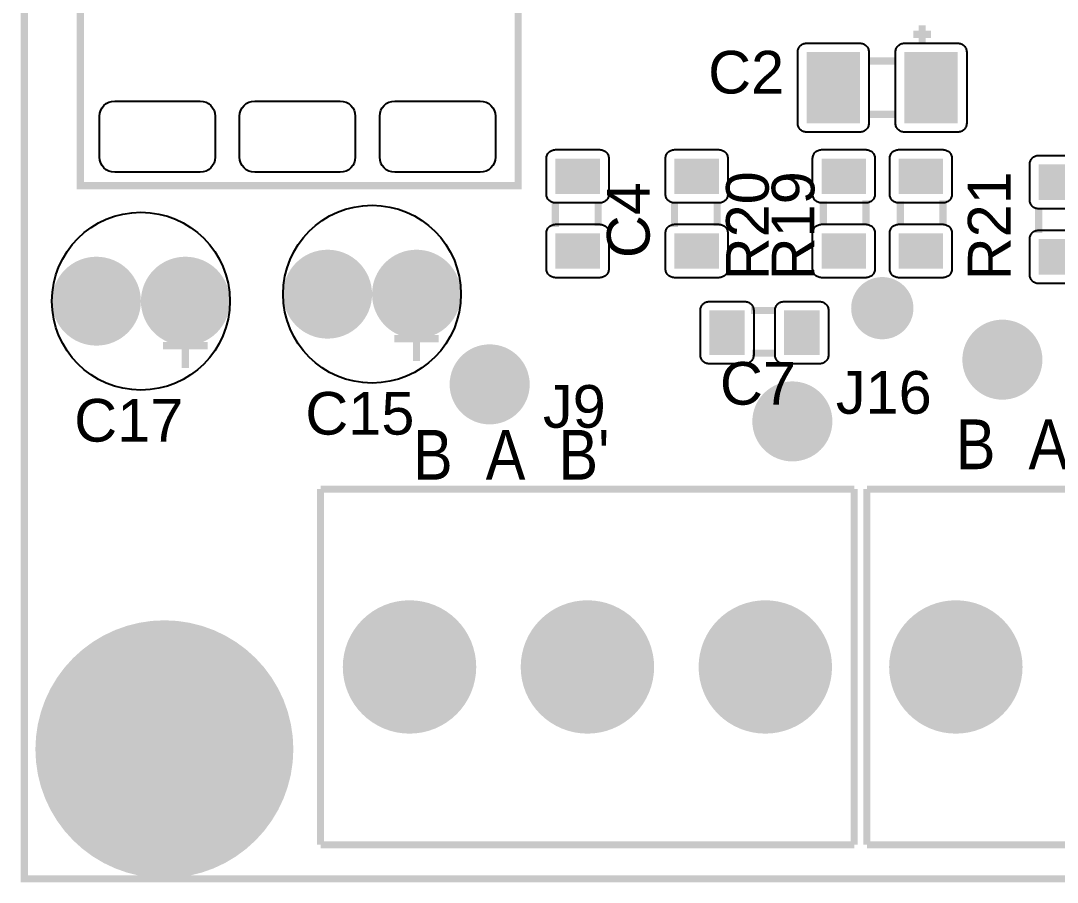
# Model space of a CAD drawing. Header units: inches. Extents: x -2.66 to 2.66, y -1.71 to 1.71.
# Drawn here: x -2.663 to -1.498, y -1.708 to -0.739 of the extents above; entities that cross this region are included whole.
import ezdxf

# ---------------------------------------------------------------- set-up
doc = ezdxf.new("R2010")
doc.units = ezdxf.units.IN
doc.layers.get('0').update_dxf_attribs({"linetype": 'CONTINUOUS'})

# ---------------------------------------------------------------- blocks, each defined once
blk = doc.blocks.new('RPAD')
blk.add_trace([(-0.5, -0.5), (-0.5, 0.5), (0.5, -0.5), (0.5, 0.5)])
blk = doc.blocks.new('EPAD')
at = {"const_width": 0.5}
blk.add_lwpolyline([(-0.25, 0, 1), (0.25, 0, 1)], format="xyb", close=True, dxfattribs=at)

msp = doc.modelspace()

# ---------------------------------------------------------------- linework, layer by layer
at = {"const_width": 0.008}
for points in [[(-2.658795, -1.704157), (2.658795, -1.704157), (2.658795, 1.704157), (-2.658795, 1.704157), (-2.658795, -1.704157)], [(-2.658795, -1.704157), (2.658795, -1.704157), (2.658795, 1.704157), (-2.658795, 1.704157), (-2.658795, -1.704157)], [(-2.658795, -1.704157), (2.658795, -1.704157), (2.658795, 1.704157), (-2.658795, 1.704157), (-2.658795, -1.704157)], [(-2.595803, -0.92463), (-2.103677, -0.92463), (-2.103677, 0.000567), (-2.595803, 0.000567), (-2.595803, -0.92463)], [(-2.595803, -0.92463), (-2.103677, -0.92463), (-2.103677, 0.000567), (-2.595803, 0.000567), (-2.595803, -0.92463)], [(-2.595803, -0.92463), (-2.103677, -0.92463), (-2.103677, 0.000567), (-2.595803, 0.000567), (-2.595803, -0.92463)], [(-1.649346, -0.744394), (-1.649346, -0.764394)], [(-1.649346, -0.744394), (-1.649346, -0.764394)], [(-1.649346, -0.744394), (-1.649346, -0.764394)], [(-1.659346, -0.754394), (-1.639346, -0.754394)], [(-1.659346, -0.754394), (-1.639346, -0.754394)], [(-1.659346, -0.754394), (-1.639346, -0.754394)], [(-1.709346, -0.784394), (-1.679346, -0.784394)], [(-1.709346, -0.784394), (-1.679346, -0.784394)], [(-1.709346, -0.784394), (-1.679346, -0.784394)], [(-1.709346, -0.844394), (-1.679346, -0.844394)], [(-1.709346, -0.844394), (-1.679346, -0.844394)], [(-1.709346, -0.844394), (-1.679346, -0.844394)], [(-2.061748, -0.943126), (-2.061748, -0.971126)], [(-2.061748, -0.943126), (-2.061748, -0.971126)], [(-2.061748, -0.943126), (-2.061748, -0.971126)], [(-2.013748, -0.943126), (-2.013748, -0.970126)], [(-2.013748, -0.943126), (-2.013748, -0.970126)], [(-2.013748, -0.943126), (-2.013748, -0.970126)], [(-1.92789, -0.943126), (-1.92789, -0.971126)], [(-1.92789, -0.943126), (-1.92789, -0.971126)], [(-1.92789, -0.943126), (-1.92789, -0.971126)], [(-1.87989, -0.943126), (-1.87989, -0.970126)], [(-1.87989, -0.943126), (-1.87989, -0.970126)], [(-1.87989, -0.943126), (-1.87989, -0.970126)], [(-1.760535, -0.969126), (-1.760535, -0.942126)], [(-1.760535, -0.969126), (-1.760535, -0.942126)], [(-1.760535, -0.969126), (-1.760535, -0.942126)], [(-1.712535, -0.969126), (-1.712535, -0.941126)], [(-1.712535, -0.969126), (-1.712535, -0.941126)], [(-1.712535, -0.969126), (-1.712535, -0.941126)], [(-1.673921, -0.969126), (-1.673921, -0.942126)], [(-1.673921, -0.969126), (-1.673921, -0.942126)], [(-1.673921, -0.969126), (-1.673921, -0.942126)], [(-1.625921, -0.969126), (-1.625921, -0.941126)], [(-1.625921, -0.969126), (-1.625921, -0.941126)], [(-1.625921, -0.969126), (-1.625921, -0.941126)], [(-1.518441, -0.949693), (-1.518441, -0.977693)], [(-1.518441, -0.949693), (-1.518441, -0.977693)], [(-1.518441, -0.949693), (-1.518441, -0.977693)], [(-2.21785, -1.121677), (-2.21785, -1.071677)], [(-2.21785, -1.121677), (-2.21785, -1.071677)], [(-2.21785, -1.121677), (-2.21785, -1.071677)], [(-1.81378, -1.064984), (-1.84178, -1.064984)], [(-1.81378, -1.064984), (-1.84178, -1.064984)], [(-1.81378, -1.064984), (-1.84178, -1.064984)], [(-2.477693, -1.129551), (-2.477693, -1.079551)], [(-2.477693, -1.129551), (-2.477693, -1.079551)], [(-2.477693, -1.129551), (-2.477693, -1.079551)], [(-2.19285, -1.096677), (-2.24285, -1.096677)], [(-2.19285, -1.096677), (-2.24285, -1.096677)], [(-2.19285, -1.096677), (-2.24285, -1.096677)], [(-2.452693, -1.104551), (-2.502693, -1.104551)], [(-2.452693, -1.104551), (-2.502693, -1.104551)], [(-2.452693, -1.104551), (-2.502693, -1.104551)], [(-1.81378, -1.112984), (-1.84078, -1.112984)], [(-1.81378, -1.112984), (-1.84078, -1.112984)], [(-1.81378, -1.112984), (-1.84078, -1.112984)], [(-2.325724, -1.265969), (-2.325724, -1.665969)], [(-1.725724, -1.265969), (-2.325724, -1.265969)], [(-2.325724, -1.265969), (-2.325724, -1.665969)], [(-1.725724, -1.265969), (-2.325724, -1.265969)], [(-2.325724, -1.265969), (-2.325724, -1.665969)], [(-1.725724, -1.265969), (-2.325724, -1.265969)], [(-1.725724, -1.265969), (-1.725724, -1.665969)], [(-1.725724, -1.265969), (-1.725724, -1.665969)], [(-1.725724, -1.265969), (-1.725724, -1.665969)], [(-1.711551, -1.265969), (-1.711551, -1.665969)], [(-1.111551, -1.265969), (-1.711551, -1.265969)], [(-1.711551, -1.265969), (-1.711551, -1.665969)], [(-1.111551, -1.265969), (-1.711551, -1.265969)], [(-1.711551, -1.265969), (-1.711551, -1.665969)], [(-1.111551, -1.265969), (-1.711551, -1.265969)], [(-2.325724, -1.665969), (-1.725724, -1.665969)], [(-2.325724, -1.665969), (-1.725724, -1.665969)], [(-2.325724, -1.665969), (-1.725724, -1.665969)], [(-1.711551, -1.665969), (-1.111551, -1.665969)], [(-1.711551, -1.665969), (-1.111551, -1.665969)], [(-1.711551, -1.665969), (-1.111551, -1.665969)]]:
    msp.add_lwpolyline(points, dxfattribs=at)
for points in [[(-1.779346, -0.764394), (-1.719346, -0.764394), (-1.718307, -0.764444), (-1.717302, -0.764593), (-1.716335, -0.764835), (-1.715411, -0.765165), (-1.714535, -0.76558), (-1.713711, -0.766075), (-1.712943, -0.766644), (-1.712237, -0.767284), (-1.711597, -0.767991), (-1.711028, -0.768758), (-1.710533, -0.769582), (-1.710118, -0.770458), (-1.709787, -0.771382), (-1.709545, -0.772349), (-1.709397, -0.773354), (-1.709346, -0.774394), (-1.709346, -0.854394), (-1.709397, -0.855433), (-1.709545, -0.856438), (-1.709787, -0.857405), (-1.710118, -0.858329), (-1.710533, -0.859206), (-1.711028, -0.86003), (-1.711597, -0.860797), (-1.712237, -0.861503), (-1.712943, -0.862143), (-1.713711, -0.862713), (-1.714535, -0.863207), (-1.715411, -0.863622), (-1.716335, -0.863953), (-1.717302, -0.864195), (-1.718307, -0.864343), (-1.719346, -0.864394), (-1.779346, -0.864394), (-1.780386, -0.864343), (-1.781391, -0.864195), (-1.782358, -0.863953), (-1.783282, -0.863622), (-1.784158, -0.863207), (-1.784982, -0.862713), (-1.78575, -0.862143), (-1.786456, -0.861503), (-1.787096, -0.860797), (-1.787665, -0.86003), (-1.78816, -0.859206), (-1.788575, -0.858329), (-1.788906, -0.857405), (-1.789148, -0.856438), (-1.789296, -0.855433), (-1.789346, -0.854394), (-1.789346, -0.774394), (-1.789296, -0.773354), (-1.789148, -0.772349), (-1.788906, -0.771382), (-1.788575, -0.770458), (-1.78816, -0.769582), (-1.787665, -0.768758), (-1.787096, -0.767991), (-1.786456, -0.767284), (-1.78575, -0.766644), (-1.784982, -0.766075), (-1.784158, -0.76558), (-1.783282, -0.765165), (-1.782358, -0.764835), (-1.781391, -0.764593), (-1.780386, -0.764444), (-1.779346, -0.764394)], [(-1.669346, -0.764394), (-1.609346, -0.764394), (-1.608307, -0.764444), (-1.607302, -0.764593), (-1.606335, -0.764835), (-1.605411, -0.765165), (-1.604535, -0.76558), (-1.603711, -0.766075), (-1.602943, -0.766644), (-1.602237, -0.767284), (-1.601597, -0.767991), (-1.601028, -0.768758), (-1.600533, -0.769582), (-1.600118, -0.770458), (-1.599787, -0.771382), (-1.599545, -0.772349), (-1.599397, -0.773354), (-1.599346, -0.774394), (-1.599346, -0.854394), (-1.599397, -0.855433), (-1.599545, -0.856438), (-1.599787, -0.857405), (-1.600118, -0.858329), (-1.600533, -0.859206), (-1.601028, -0.86003), (-1.601597, -0.860797), (-1.602237, -0.861503), (-1.602943, -0.862143), (-1.603711, -0.862713), (-1.604535, -0.863207), (-1.605411, -0.863622), (-1.606335, -0.863953), (-1.607302, -0.864195), (-1.608307, -0.864343), (-1.609346, -0.864394), (-1.669346, -0.864394), (-1.670386, -0.864343), (-1.671391, -0.864195), (-1.672358, -0.863953), (-1.673282, -0.863622), (-1.674158, -0.863207), (-1.674982, -0.862713), (-1.67575, -0.862143), (-1.676456, -0.861503), (-1.677096, -0.860797), (-1.677665, -0.86003), (-1.67816, -0.859206), (-1.678575, -0.858329), (-1.678906, -0.857405), (-1.679148, -0.856438), (-1.679296, -0.855433), (-1.679346, -0.854394), (-1.679346, -0.774394), (-1.679296, -0.773354), (-1.679148, -0.772349), (-1.678906, -0.771382), (-1.678575, -0.770458), (-1.67816, -0.769582), (-1.677665, -0.768758), (-1.677096, -0.767991), (-1.676456, -0.767284), (-1.67575, -0.766644), (-1.674982, -0.766075), (-1.674158, -0.76558), (-1.673282, -0.765165), (-1.672358, -0.764835), (-1.671391, -0.764593), (-1.670386, -0.764444), (-1.669346, -0.764394)], [(-2.444189, -0.846512), (-2.444189, -0.892512), (-2.444527, -0.895988), (-2.4455, -0.899202), (-2.447046, -0.902093), (-2.449103, -0.904598), (-2.451608, -0.906654), (-2.454499, -0.9082), (-2.457713, -0.909174), (-2.461189, -0.909512), (-2.557189, -0.909512), (-2.560665, -0.909174), (-2.563879, -0.9082), (-2.56677, -0.906654), (-2.569275, -0.904598), (-2.571331, -0.902093), (-2.572878, -0.899202), (-2.573851, -0.895988), (-2.574189, -0.892512), (-2.574189, -0.846512), (-2.573851, -0.843036), (-2.572878, -0.839822), (-2.571331, -0.836931), (-2.569275, -0.834426), (-2.56677, -0.832369), (-2.563879, -0.830823), (-2.560665, -0.82985), (-2.557189, -0.829512), (-2.461189, -0.829512), (-2.457713, -0.82985), (-2.454499, -0.830823), (-2.451608, -0.832369), (-2.449103, -0.834426), (-2.447046, -0.836931), (-2.4455, -0.839822), (-2.444527, -0.843036), (-2.444189, -0.846512)], [(-2.286709, -0.846512), (-2.286709, -0.892512), (-2.287047, -0.895988), (-2.28802, -0.899202), (-2.289566, -0.902093), (-2.291623, -0.904598), (-2.294128, -0.906654), (-2.297019, -0.9082), (-2.300233, -0.909174), (-2.303709, -0.909512), (-2.399709, -0.909512), (-2.403185, -0.909174), (-2.406399, -0.9082), (-2.40929, -0.906654), (-2.411794, -0.904598), (-2.413851, -0.902093), (-2.415397, -0.899202), (-2.41637, -0.895988), (-2.416709, -0.892512), (-2.416709, -0.846512), (-2.41637, -0.843036), (-2.415397, -0.839822), (-2.413851, -0.836931), (-2.411794, -0.834426), (-2.40929, -0.832369), (-2.406399, -0.830823), (-2.403185, -0.82985), (-2.399709, -0.829512), (-2.303709, -0.829512), (-2.300233, -0.82985), (-2.297019, -0.830823), (-2.294128, -0.832369), (-2.291623, -0.834426), (-2.289566, -0.836931), (-2.28802, -0.839822), (-2.287047, -0.843036), (-2.286709, -0.846512)], [(-2.129228, -0.846512), (-2.129228, -0.892512), (-2.129567, -0.895988), (-2.13054, -0.899202), (-2.132086, -0.902093), (-2.134143, -0.904598), (-2.136647, -0.906654), (-2.139538, -0.9082), (-2.142752, -0.909174), (-2.146228, -0.909512), (-2.242228, -0.909512), (-2.245704, -0.909174), (-2.248919, -0.9082), (-2.251809, -0.906654), (-2.254314, -0.904598), (-2.256371, -0.902093), (-2.257917, -0.899202), (-2.25889, -0.895988), (-2.259228, -0.892512), (-2.259228, -0.846512), (-2.25889, -0.843036), (-2.257917, -0.839822), (-2.256371, -0.836931), (-2.254314, -0.834426), (-2.251809, -0.832369), (-2.248919, -0.830823), (-2.245704, -0.82985), (-2.242228, -0.829512), (-2.146228, -0.829512), (-2.142752, -0.82985), (-2.139538, -0.830823), (-2.136647, -0.832369), (-2.134143, -0.834426), (-2.132086, -0.836931), (-2.13054, -0.839822), (-2.129567, -0.843036), (-2.129228, -0.846512)], [(-2.001748, -0.894126), (-2.001748, -0.934126), (-2.001798, -0.935165), (-2.001947, -0.93617), (-2.002189, -0.937137), (-2.00252, -0.938061), (-2.002934, -0.938938), (-2.003429, -0.939762), (-2.003998, -0.94053), (-2.004639, -0.941235), (-2.005345, -0.941876), (-2.006112, -0.942445), (-2.006936, -0.942939), (-2.007813, -0.943354), (-2.008737, -0.943685), (-2.009704, -0.943927), (-2.010709, -0.944076), (-2.011748, -0.944126), (-2.061748, -0.944126), (-2.062787, -0.944076), (-2.063793, -0.943927), (-2.064759, -0.943685), (-2.065683, -0.943354), (-2.06656, -0.942939), (-2.067384, -0.942445), (-2.068151, -0.941876), (-2.068857, -0.941235), (-2.069498, -0.94053), (-2.070067, -0.939762), (-2.070562, -0.938938), (-2.070976, -0.938061), (-2.071307, -0.937137), (-2.071549, -0.93617), (-2.071698, -0.935165), (-2.071748, -0.934126), (-2.071748, -0.894126), (-2.071698, -0.893087), (-2.071549, -0.892081), (-2.071307, -0.891115), (-2.070976, -0.890191), (-2.070562, -0.889314), (-2.070067, -0.88849), (-2.069498, -0.887722), (-2.068857, -0.887017), (-2.068151, -0.886376), (-2.067384, -0.885807), (-2.06656, -0.885313), (-2.065683, -0.884898), (-2.064759, -0.884567), (-2.063793, -0.884325), (-2.062787, -0.884176), (-2.061748, -0.884126), (-2.011748, -0.884126), (-2.010709, -0.884176), (-2.009704, -0.884325), (-2.008737, -0.884567), (-2.007813, -0.884898), (-2.006936, -0.885313), (-2.006112, -0.885807), (-2.005345, -0.886376), (-2.004639, -0.887017), (-2.003998, -0.887722), (-2.003429, -0.88849), (-2.002934, -0.889314), (-2.00252, -0.890191), (-2.002189, -0.891115), (-2.001947, -0.892081), (-2.001798, -0.893087), (-2.001748, -0.894126)], [(-1.86789, -0.894126), (-1.86789, -0.934126), (-1.86794, -0.935165), (-1.868089, -0.93617), (-1.868331, -0.937137), (-1.868661, -0.938061), (-1.869076, -0.938938), (-1.869571, -0.939762), (-1.87014, -0.94053), (-1.87078, -0.941235), (-1.871487, -0.941876), (-1.872254, -0.942445), (-1.873078, -0.942939), (-1.873954, -0.943354), (-1.874878, -0.943685), (-1.875845, -0.943927), (-1.87685, -0.944076), (-1.87789, -0.944126), (-1.92789, -0.944126), (-1.928929, -0.944076), (-1.929934, -0.943927), (-1.930901, -0.943685), (-1.931825, -0.943354), (-1.932702, -0.942939), (-1.933526, -0.942445), (-1.934293, -0.941876), (-1.934999, -0.941235), (-1.935639, -0.94053), (-1.936209, -0.939762), (-1.936704, -0.938938), (-1.937118, -0.938061), (-1.937449, -0.937137), (-1.937691, -0.93617), (-1.937839, -0.935165), (-1.93789, -0.934126), (-1.93789, -0.894126), (-1.937839, -0.893087), (-1.937691, -0.892081), (-1.937449, -0.891115), (-1.937118, -0.890191), (-1.936704, -0.889314), (-1.936209, -0.88849), (-1.935639, -0.887722), (-1.934999, -0.887017), (-1.934293, -0.886376), (-1.933526, -0.885807), (-1.932702, -0.885313), (-1.931825, -0.884898), (-1.930901, -0.884567), (-1.929934, -0.884325), (-1.928929, -0.884176), (-1.92789, -0.884126), (-1.87789, -0.884126), (-1.87685, -0.884176), (-1.875845, -0.884325), (-1.874878, -0.884567), (-1.873954, -0.884898), (-1.873078, -0.885313), (-1.872254, -0.885807), (-1.871487, -0.886376), (-1.87078, -0.887017), (-1.87014, -0.887722), (-1.869571, -0.88849), (-1.869076, -0.889314), (-1.868661, -0.890191), (-1.868331, -0.891115), (-1.868089, -0.892081), (-1.86794, -0.893087), (-1.86789, -0.894126)], [(-1.772535, -0.934126), (-1.772535, -0.894126), (-1.772485, -0.893087), (-1.772337, -0.892081), (-1.772094, -0.891115), (-1.771764, -0.890191), (-1.771349, -0.889314), (-1.770854, -0.88849), (-1.770285, -0.887722), (-1.769645, -0.887017), (-1.768939, -0.886376), (-1.768171, -0.885807), (-1.767347, -0.885313), (-1.766471, -0.884898), (-1.765547, -0.884567), (-1.76458, -0.884325), (-1.763575, -0.884176), (-1.762535, -0.884126), (-1.712535, -0.884126), (-1.711496, -0.884176), (-1.710491, -0.884325), (-1.709524, -0.884567), (-1.7086, -0.884898), (-1.707724, -0.885313), (-1.7069, -0.885807), (-1.706132, -0.886376), (-1.705426, -0.887017), (-1.704786, -0.887722), (-1.704217, -0.88849), (-1.703722, -0.889314), (-1.703307, -0.890191), (-1.702976, -0.891115), (-1.702734, -0.892081), (-1.702586, -0.893087), (-1.702535, -0.894126), (-1.702535, -0.934126), (-1.702586, -0.935165), (-1.702734, -0.93617), (-1.702976, -0.937137), (-1.703307, -0.938061), (-1.703722, -0.938938), (-1.704217, -0.939762), (-1.704786, -0.94053), (-1.705426, -0.941235), (-1.706132, -0.941876), (-1.7069, -0.942445), (-1.707724, -0.942939), (-1.7086, -0.943354), (-1.709524, -0.943685), (-1.710491, -0.943927), (-1.711496, -0.944076), (-1.712535, -0.944126), (-1.762535, -0.944126), (-1.763575, -0.944076), (-1.76458, -0.943927), (-1.765547, -0.943685), (-1.766471, -0.943354), (-1.767347, -0.942939), (-1.768171, -0.942445), (-1.768939, -0.941876), (-1.769645, -0.941235), (-1.770285, -0.94053), (-1.770854, -0.939762), (-1.771349, -0.938938), (-1.771764, -0.938061), (-1.772094, -0.937137), (-1.772337, -0.93617), (-1.772485, -0.935165), (-1.772535, -0.934126)], [(-1.685921, -0.934126), (-1.685921, -0.894126), (-1.685871, -0.893087), (-1.685722, -0.892081), (-1.68548, -0.891115), (-1.68515, -0.890191), (-1.684735, -0.889314), (-1.68424, -0.88849), (-1.683671, -0.887722), (-1.683031, -0.887017), (-1.682324, -0.886376), (-1.681557, -0.885807), (-1.680733, -0.885313), (-1.679857, -0.884898), (-1.678933, -0.884567), (-1.677966, -0.884325), (-1.676961, -0.884176), (-1.675921, -0.884126), (-1.625921, -0.884126), (-1.624882, -0.884176), (-1.623877, -0.884325), (-1.62291, -0.884567), (-1.621986, -0.884898), (-1.621109, -0.885313), (-1.620285, -0.885807), (-1.619518, -0.886376), (-1.618812, -0.887017), (-1.618172, -0.887722), (-1.617602, -0.88849), (-1.617107, -0.889314), (-1.616693, -0.890191), (-1.616362, -0.891115), (-1.61612, -0.892081), (-1.615972, -0.893087), (-1.615921, -0.894126), (-1.615921, -0.934126), (-1.615972, -0.935165), (-1.61612, -0.93617), (-1.616362, -0.937137), (-1.616693, -0.938061), (-1.617107, -0.938938), (-1.617602, -0.939762), (-1.618172, -0.94053), (-1.618812, -0.941235), (-1.619518, -0.941876), (-1.620285, -0.942445), (-1.621109, -0.942939), (-1.621986, -0.943354), (-1.62291, -0.943685), (-1.623877, -0.943927), (-1.624882, -0.944076), (-1.625921, -0.944126), (-1.675921, -0.944126), (-1.676961, -0.944076), (-1.677966, -0.943927), (-1.678933, -0.943685), (-1.679857, -0.943354), (-1.680733, -0.942939), (-1.681557, -0.942445), (-1.682324, -0.941876), (-1.683031, -0.941235), (-1.683671, -0.94053), (-1.68424, -0.939762), (-1.684735, -0.938938), (-1.68515, -0.938061), (-1.68548, -0.937137), (-1.685722, -0.93617), (-1.685871, -0.935165), (-1.685921, -0.934126)], [(-2.001748, -0.978126), (-2.001748, -1.018126), (-2.001798, -1.019165), (-2.001947, -1.02017), (-2.002189, -1.021137), (-2.00252, -1.022061), (-2.002934, -1.022938), (-2.003429, -1.023762), (-2.003998, -1.02453), (-2.004639, -1.025235), (-2.005345, -1.025876), (-2.006112, -1.026445), (-2.006936, -1.026939), (-2.007813, -1.027354), (-2.008737, -1.027685), (-2.009704, -1.027927), (-2.010709, -1.028076), (-2.011748, -1.028126), (-2.061748, -1.028126), (-2.062787, -1.028076), (-2.063793, -1.027927), (-2.064759, -1.027685), (-2.065683, -1.027354), (-2.06656, -1.026939), (-2.067384, -1.026445), (-2.068151, -1.025876), (-2.068857, -1.025235), (-2.069498, -1.02453), (-2.070067, -1.023762), (-2.070562, -1.022938), (-2.070976, -1.022061), (-2.071307, -1.021137), (-2.071549, -1.02017), (-2.071698, -1.019165), (-2.071748, -1.018126), (-2.071748, -0.978126), (-2.071698, -0.977087), (-2.071549, -0.976081), (-2.071307, -0.975115), (-2.070976, -0.974191), (-2.070562, -0.973314), (-2.070067, -0.97249), (-2.069498, -0.971722), (-2.068857, -0.971017), (-2.068151, -0.970376), (-2.067384, -0.969807), (-2.06656, -0.969313), (-2.065683, -0.968898), (-2.064759, -0.968567), (-2.063793, -0.968325), (-2.062787, -0.968176), (-2.061748, -0.968126), (-2.011748, -0.968126), (-2.010709, -0.968176), (-2.009704, -0.968325), (-2.008737, -0.968567), (-2.007813, -0.968898), (-2.006936, -0.969313), (-2.006112, -0.969807), (-2.005345, -0.970376), (-2.004639, -0.971017), (-2.003998, -0.971722), (-2.003429, -0.97249), (-2.002934, -0.973314), (-2.00252, -0.974191), (-2.002189, -0.975115), (-2.001947, -0.976081), (-2.001798, -0.977087), (-2.001748, -0.978126)], [(-1.86789, -0.978126), (-1.86789, -1.018126), (-1.86794, -1.019165), (-1.868089, -1.02017), (-1.868331, -1.021137), (-1.868661, -1.022061), (-1.869076, -1.022938), (-1.869571, -1.023762), (-1.87014, -1.02453), (-1.87078, -1.025235), (-1.871487, -1.025876), (-1.872254, -1.026445), (-1.873078, -1.026939), (-1.873954, -1.027354), (-1.874878, -1.027685), (-1.875845, -1.027927), (-1.87685, -1.028076), (-1.87789, -1.028126), (-1.92789, -1.028126), (-1.928929, -1.028076), (-1.929934, -1.027927), (-1.930901, -1.027685), (-1.931825, -1.027354), (-1.932702, -1.026939), (-1.933526, -1.026445), (-1.934293, -1.025876), (-1.934999, -1.025235), (-1.935639, -1.02453), (-1.936209, -1.023762), (-1.936704, -1.022938), (-1.937118, -1.022061), (-1.937449, -1.021137), (-1.937691, -1.02017), (-1.937839, -1.019165), (-1.93789, -1.018126), (-1.93789, -0.978126), (-1.937839, -0.977087), (-1.937691, -0.976081), (-1.937449, -0.975115), (-1.937118, -0.974191), (-1.936704, -0.973314), (-1.936209, -0.97249), (-1.935639, -0.971722), (-1.934999, -0.971017), (-1.934293, -0.970376), (-1.933526, -0.969807), (-1.932702, -0.969313), (-1.931825, -0.968898), (-1.930901, -0.968567), (-1.929934, -0.968325), (-1.928929, -0.968176), (-1.92789, -0.968126), (-1.87789, -0.968126), (-1.87685, -0.968176), (-1.875845, -0.968325), (-1.874878, -0.968567), (-1.873954, -0.968898), (-1.873078, -0.969313), (-1.872254, -0.969807), (-1.871487, -0.970376), (-1.87078, -0.971017), (-1.87014, -0.971722), (-1.869571, -0.97249), (-1.869076, -0.973314), (-1.868661, -0.974191), (-1.868331, -0.975115), (-1.868089, -0.976081), (-1.86794, -0.977087), (-1.86789, -0.978126)], [(-1.772535, -1.018126), (-1.772535, -0.978126), (-1.772485, -0.977087), (-1.772337, -0.976081), (-1.772094, -0.975115), (-1.771764, -0.974191), (-1.771349, -0.973314), (-1.770854, -0.97249), (-1.770285, -0.971722), (-1.769645, -0.971017), (-1.768939, -0.970376), (-1.768171, -0.969807), (-1.767347, -0.969313), (-1.766471, -0.968898), (-1.765547, -0.968567), (-1.76458, -0.968325), (-1.763575, -0.968176), (-1.762535, -0.968126), (-1.712535, -0.968126), (-1.711496, -0.968176), (-1.710491, -0.968325), (-1.709524, -0.968567), (-1.7086, -0.968898), (-1.707724, -0.969313), (-1.7069, -0.969807), (-1.706132, -0.970376), (-1.705426, -0.971017), (-1.704786, -0.971722), (-1.704217, -0.97249), (-1.703722, -0.973314), (-1.703307, -0.974191), (-1.702976, -0.975115), (-1.702734, -0.976081), (-1.702586, -0.977087), (-1.702535, -0.978126), (-1.702535, -1.018126), (-1.702586, -1.019165), (-1.702734, -1.02017), (-1.702976, -1.021137), (-1.703307, -1.022061), (-1.703722, -1.022938), (-1.704217, -1.023762), (-1.704786, -1.02453), (-1.705426, -1.025235), (-1.706132, -1.025876), (-1.7069, -1.026445), (-1.707724, -1.026939), (-1.7086, -1.027354), (-1.709524, -1.027685), (-1.710491, -1.027927), (-1.711496, -1.028076), (-1.712535, -1.028126), (-1.762535, -1.028126), (-1.763575, -1.028076), (-1.76458, -1.027927), (-1.765547, -1.027685), (-1.766471, -1.027354), (-1.767347, -1.026939), (-1.768171, -1.026445), (-1.768939, -1.025876), (-1.769645, -1.025235), (-1.770285, -1.02453), (-1.770854, -1.023762), (-1.771349, -1.022938), (-1.771764, -1.022061), (-1.772094, -1.021137), (-1.772337, -1.02017), (-1.772485, -1.019165), (-1.772535, -1.018126)], [(-1.685921, -1.018126), (-1.685921, -0.978126), (-1.685871, -0.977087), (-1.685722, -0.976081), (-1.68548, -0.975115), (-1.68515, -0.974191), (-1.684735, -0.973314), (-1.68424, -0.97249), (-1.683671, -0.971722), (-1.683031, -0.971017), (-1.682324, -0.970376), (-1.681557, -0.969807), (-1.680733, -0.969313), (-1.679857, -0.968898), (-1.678933, -0.968567), (-1.677966, -0.968325), (-1.676961, -0.968176), (-1.675921, -0.968126), (-1.625921, -0.968126), (-1.624882, -0.968176), (-1.623877, -0.968325), (-1.62291, -0.968567), (-1.621986, -0.968898), (-1.621109, -0.969313), (-1.620285, -0.969807), (-1.619518, -0.970376), (-1.618812, -0.971017), (-1.618172, -0.971722), (-1.617602, -0.97249), (-1.617107, -0.973314), (-1.616693, -0.974191), (-1.616362, -0.975115), (-1.61612, -0.976081), (-1.615972, -0.977087), (-1.615921, -0.978126), (-1.615921, -1.018126), (-1.615972, -1.019165), (-1.61612, -1.02017), (-1.616362, -1.021137), (-1.616693, -1.022061), (-1.617107, -1.022938), (-1.617602, -1.023762), (-1.618172, -1.02453), (-1.618812, -1.025235), (-1.619518, -1.025876), (-1.620285, -1.026445), (-1.621109, -1.026939), (-1.621986, -1.027354), (-1.62291, -1.027685), (-1.623877, -1.027927), (-1.624882, -1.028076), (-1.625921, -1.028126), (-1.675921, -1.028126), (-1.676961, -1.028076), (-1.677966, -1.027927), (-1.678933, -1.027685), (-1.679857, -1.027354), (-1.680733, -1.026939), (-1.681557, -1.026445), (-1.682324, -1.025876), (-1.683031, -1.025235), (-1.683671, -1.02453), (-1.68424, -1.023762), (-1.684735, -1.022938), (-1.68515, -1.022061), (-1.68548, -1.021137), (-1.685722, -1.02017), (-1.685871, -1.019165), (-1.685921, -1.018126)], [(-1.84878, -1.124984), (-1.88878, -1.124984), (-1.889819, -1.124934), (-1.890824, -1.124785), (-1.891791, -1.124543), (-1.892715, -1.124213), (-1.893591, -1.123798), (-1.894415, -1.123303), (-1.895183, -1.122734), (-1.895889, -1.122094), (-1.896529, -1.121387), (-1.897098, -1.12062), (-1.897593, -1.119796), (-1.898008, -1.11892), (-1.898339, -1.117996), (-1.898581, -1.117029), (-1.898729, -1.116024), (-1.89878, -1.114984), (-1.89878, -1.064984), (-1.898729, -1.063945), (-1.898581, -1.06294), (-1.898339, -1.061973), (-1.898008, -1.061049), (-1.897593, -1.060172), (-1.897098, -1.059348), (-1.896529, -1.058581), (-1.895889, -1.057875), (-1.895183, -1.057235), (-1.894415, -1.056665), (-1.893591, -1.05617), (-1.892715, -1.055756), (-1.891791, -1.055425), (-1.890824, -1.055183), (-1.889819, -1.055035), (-1.88878, -1.054984), (-1.84878, -1.054984), (-1.84774, -1.055035), (-1.846735, -1.055183), (-1.845768, -1.055425), (-1.844844, -1.055756), (-1.843968, -1.05617), (-1.843144, -1.056665), (-1.842376, -1.057235), (-1.84167, -1.057875), (-1.84103, -1.058581), (-1.840461, -1.059348), (-1.839966, -1.060172), (-1.839551, -1.061049), (-1.83922, -1.061973), (-1.838978, -1.06294), (-1.83883, -1.063945), (-1.83878, -1.064984), (-1.83878, -1.114984), (-1.83883, -1.116024), (-1.838978, -1.117029), (-1.83922, -1.117996), (-1.839551, -1.11892), (-1.839966, -1.119796), (-1.840461, -1.12062), (-1.84103, -1.121387), (-1.84167, -1.122094), (-1.842376, -1.122734), (-1.843144, -1.123303), (-1.843968, -1.123798), (-1.844844, -1.124213), (-1.845768, -1.124543), (-1.846735, -1.124785), (-1.84774, -1.124934), (-1.84878, -1.124984)], [(-1.76478, -1.124984), (-1.80478, -1.124984), (-1.805819, -1.124934), (-1.806824, -1.124785), (-1.807791, -1.124543), (-1.808715, -1.124213), (-1.809591, -1.123798), (-1.810415, -1.123303), (-1.811183, -1.122734), (-1.811889, -1.122094), (-1.812529, -1.121387), (-1.813098, -1.12062), (-1.813593, -1.119796), (-1.814008, -1.11892), (-1.814339, -1.117996), (-1.814581, -1.117029), (-1.814729, -1.116024), (-1.81478, -1.114984), (-1.81478, -1.064984), (-1.814729, -1.063945), (-1.814581, -1.06294), (-1.814339, -1.061973), (-1.814008, -1.061049), (-1.813593, -1.060172), (-1.813098, -1.059348), (-1.812529, -1.058581), (-1.811889, -1.057875), (-1.811183, -1.057235), (-1.810415, -1.056665), (-1.809591, -1.05617), (-1.808715, -1.055756), (-1.807791, -1.055425), (-1.806824, -1.055183), (-1.805819, -1.055035), (-1.80478, -1.054984), (-1.76478, -1.054984), (-1.76374, -1.055035), (-1.762735, -1.055183), (-1.761768, -1.055425), (-1.760844, -1.055756), (-1.759968, -1.05617), (-1.759144, -1.056665), (-1.758376, -1.057235), (-1.75767, -1.057875), (-1.75703, -1.058581), (-1.756461, -1.059348), (-1.755966, -1.060172), (-1.755551, -1.061049), (-1.75522, -1.061973), (-1.754978, -1.06294), (-1.75483, -1.063945), (-1.75478, -1.064984), (-1.75478, -1.114984), (-1.75483, -1.116024), (-1.754978, -1.117029), (-1.75522, -1.117996), (-1.755551, -1.11892), (-1.755966, -1.119796), (-1.756461, -1.12062), (-1.75703, -1.121387), (-1.75767, -1.122094), (-1.758376, -1.122734), (-1.759144, -1.123303), (-1.759968, -1.123798), (-1.760844, -1.124213), (-1.761768, -1.124543), (-1.762735, -1.124785), (-1.76374, -1.124934), (-1.76478, -1.124984)]]:
    msp.add_lwpolyline(points, close=True)
for points in [[(-1.468441, -0.950693), (-1.518441, -0.950693), (-1.51948, -0.950643), (-1.520485, -0.950494), (-1.521452, -0.950252), (-1.522376, -0.949921), (-1.523253, -0.949506), (-1.524077, -0.949012), (-1.524844, -0.948443), (-1.52555, -0.947802), (-1.526191, -0.947096), (-1.52676, -0.946329), (-1.527255, -0.945505), (-1.527669, -0.944628), (-1.528, -0.943704), (-1.528242, -0.942737), (-1.528391, -0.941732), (-1.528441, -0.940693), (-1.528441, -0.900693), (-1.528391, -0.899654), (-1.528242, -0.898648), (-1.528, -0.897681), (-1.527669, -0.896757), (-1.527255, -0.895881), (-1.52676, -0.895057), (-1.526191, -0.894289), (-1.52555, -0.893583), (-1.524844, -0.892943), (-1.524077, -0.892374), (-1.523253, -0.89188), (-1.522376, -0.891465), (-1.521452, -0.891134), (-1.520485, -0.890892), (-1.51948, -0.890743), (-1.518441, -0.890693), (-1.468441, -0.890693)], [(-1.468441, -1.034693), (-1.518441, -1.034693), (-1.51948, -1.034643), (-1.520485, -1.034494), (-1.521452, -1.034252), (-1.522376, -1.033921), (-1.523253, -1.033506), (-1.524077, -1.033012), (-1.524844, -1.032443), (-1.52555, -1.031802), (-1.526191, -1.031096), (-1.52676, -1.030329), (-1.527255, -1.029505), (-1.527669, -1.028628), (-1.528, -1.027704), (-1.528242, -1.026737), (-1.528391, -1.025732), (-1.528441, -1.024693), (-1.528441, -0.984693), (-1.528391, -0.983654), (-1.528242, -0.982648), (-1.528, -0.981681), (-1.527669, -0.980757), (-1.527255, -0.979881), (-1.52676, -0.979057), (-1.526191, -0.978289), (-1.52555, -0.977583), (-1.524844, -0.976943), (-1.524077, -0.976374), (-1.523253, -0.97588), (-1.522376, -0.975465), (-1.521452, -0.975134), (-1.520485, -0.974892), (-1.51948, -0.974743), (-1.518441, -0.974693), (-1.468441, -0.974693)]]:
    msp.add_lwpolyline(points)
for centre in [(-2.527693, -1.054551), (-2.527693, -1.054551), (-2.527693, -1.054551), (-2.26785, -1.046677), (-2.26785, -1.046677), (-2.26785, -1.046677)]:
    msp.add_circle(centre, 0.1)

# ---------------------------------------------------------------- block references
for name, p, xscale, yscale in [('RPAD', (-1.749346, -0.814394), 0.06, 0.08), ('RPAD', (-1.639346, -0.814394), 0.06, 0.08), ('EPAD', (-2.31785, -1.046677), 0.1, 0.1), ('EPAD', (-2.21785, -1.046677), 0.1, 0.1), ('EPAD', (-2.577693, -1.054551), 0.1, 0.1), ('EPAD', (-2.477693, -1.054551), 0.1, 0.1), ('EPAD', (-1.694228, -1.062425), 0.07, 0.07), ('EPAD', (-1.559222, -1.12035), 0.09, 0.09), ('EPAD', (-2.135611, -1.148128), 0.09, 0.09), ('EPAD', (-1.795333, -1.189794), 0.09, 0.09), ('EPAD', (-2.225724, -1.465969), 0.15, 0.15), ('EPAD', (-2.025724, -1.465969), 0.15, 0.15), ('EPAD', (-1.825724, -1.465969), 0.15, 0.15), ('EPAD', (-1.611551, -1.465969), 0.15, 0.15), ('EPAD', (-2.501315, -1.558488), 0.29, 0.29)]:
    msp.add_blockref(name, p, dxfattribs=dict(xscale=xscale, yscale=yscale))
at = {"xscale": 0.04, "yscale": 0.05}
for p, rotation in [((-2.036748, -0.914126), -90), ((-1.90289, -0.914126), -90), ((-1.737535, -0.914126), 90), ((-1.650921, -0.914126), 90), ((-1.493441, -0.920693), -90), ((-2.036748, -0.998126), -90), ((-1.90289, -0.998126), -90), ((-1.737535, -0.998126), 90), ((-1.650921, -0.998126), 90), ((-1.493441, -1.004693), -90), ((-1.86878, -1.089984), 180), ((-1.78478, -1.089984), 180)]:
    msp.add_blockref('RPAD', p, dxfattribs=dict(at, rotation=rotation))

# ---------------------------------------------------------------- texts
for s, height, width, p in [('C2', 0.048, 1.041667, (-1.890016, -0.821008)), ('C2', 0.048, 1.041667, (-1.890016, -0.821008)), ('C2', 0.048, 1.041667, (-1.890016, -0.821008)), ('C7', 0.048, 1.041667, (-1.87678, -1.170984)), ('C7', 0.048, 1.041667, (-1.87678, -1.170984)), ('C7', 0.048, 1.041667, (-1.87678, -1.170984)), ('J16', 0.048, 1.041667, (-1.746394, -1.181165)), ('J16', 0.048, 1.041667, (-1.746394, -1.181165)), ('J16', 0.048, 1.041667, (-1.746394, -1.181165)), ('J9', 0.048, 1.041667, (-2.075724, -1.196913)), ('J9', 0.048, 1.041667, (-2.075724, -1.196913)), ('J9', 0.048, 1.041667, (-2.075724, -1.196913)), ('C17', 0.048, 1.041667, (-2.602693, -1.212551)), ('C17', 0.048, 1.041667, (-2.602693, -1.212551)), ('C17', 0.048, 1.041667, (-2.602693, -1.212551)), ('C15', 0.048, 1.041667, (-2.34285, -1.204677)), ('C15', 0.048, 1.041667, (-2.34285, -1.204677)), ('C15', 0.048, 1.041667, (-2.34285, -1.204677)), ("B  A  B'", 0.056, 0.892857, (-1.611551, -1.243535)), ("B  A  B'", 0.056, 0.892857, (-1.611551, -1.243535)), ("B  A  B'", 0.056, 0.892857, (-1.611551, -1.243535)), ("B  A  B'", 0.056, 0.892857, (-2.221787, -1.255346)), ("B  A  B'", 0.056, 0.892857, (-2.221787, -1.255346)), ("B  A  B'", 0.056, 0.892857, (-2.221787, -1.255346))]:
    msp.add_text(s, height=height, dxfattribs=dict(width=width)).set_placement(p)
at = {"width": 1.041667}
for s, p in [('R20', (-1.82189, -1.031126)), ('R20', (-1.82189, -1.031126)), ('R20', (-1.82189, -1.031126)), ('R19', (-1.770535, -1.031126)), ('R19', (-1.770535, -1.031126)), ('R19', (-1.770535, -1.031126)), ('R21', (-1.550063, -1.031126)), ('R21', (-1.550063, -1.031126)), ('R21', (-1.550063, -1.031126)), ('C4', (-1.955748, -1.006126)), ('C4', (-1.955748, -1.006126)), ('C4', (-1.955748, -1.006126))]:
    msp.add_text(s, height=0.048, rotation=90, dxfattribs=at).set_placement(p)

doc.saveas('drawing.dxf')
